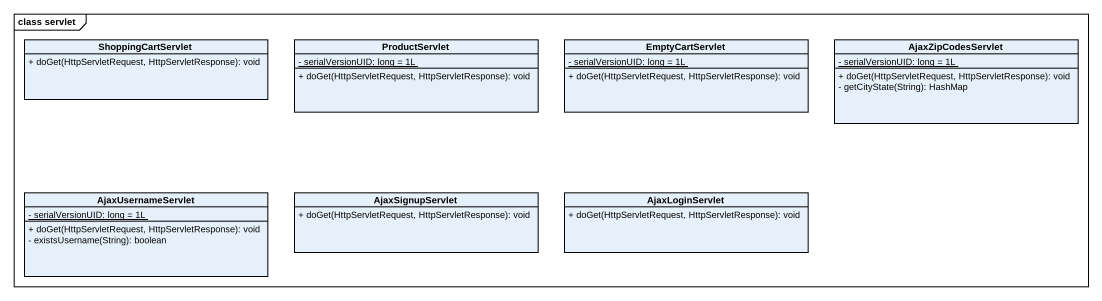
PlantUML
@startuml
mainframe class servlet
hide circle
hide empty members
skinparam classAttributeIconSize 0
class ShoppingCartServlet {
  + doGet(HttpServletRequest, HttpServletResponse): void
}
class ProductServlet {
  {static} - serialVersionUID: long = 1L
  + doGet(HttpServletRequest, HttpServletResponse): void
}
class EmptyCartServlet {
  {static} - serialVersionUID: long = 1L
  + doGet(HttpServletRequest, HttpServletResponse): void
}
class AjaxZipCodesServlet {
  {static} - serialVersionUID: long = 1L
  + doGet(HttpServletRequest, HttpServletResponse): void
  - getCityState(String): HashMap
}
class AjaxUsernameServlet {
  {static} - serialVersionUID: long = 1L
  + doGet(HttpServletRequest, HttpServletResponse): void
  - existsUsername(String): boolean
}
class AjaxSignupServlet {
  + doGet(HttpServletRequest, HttpServletResponse): void
}
class AjaxLoginServlet {
  + doGet(HttpServletRequest, HttpServletResponse): void
}
@enduml
